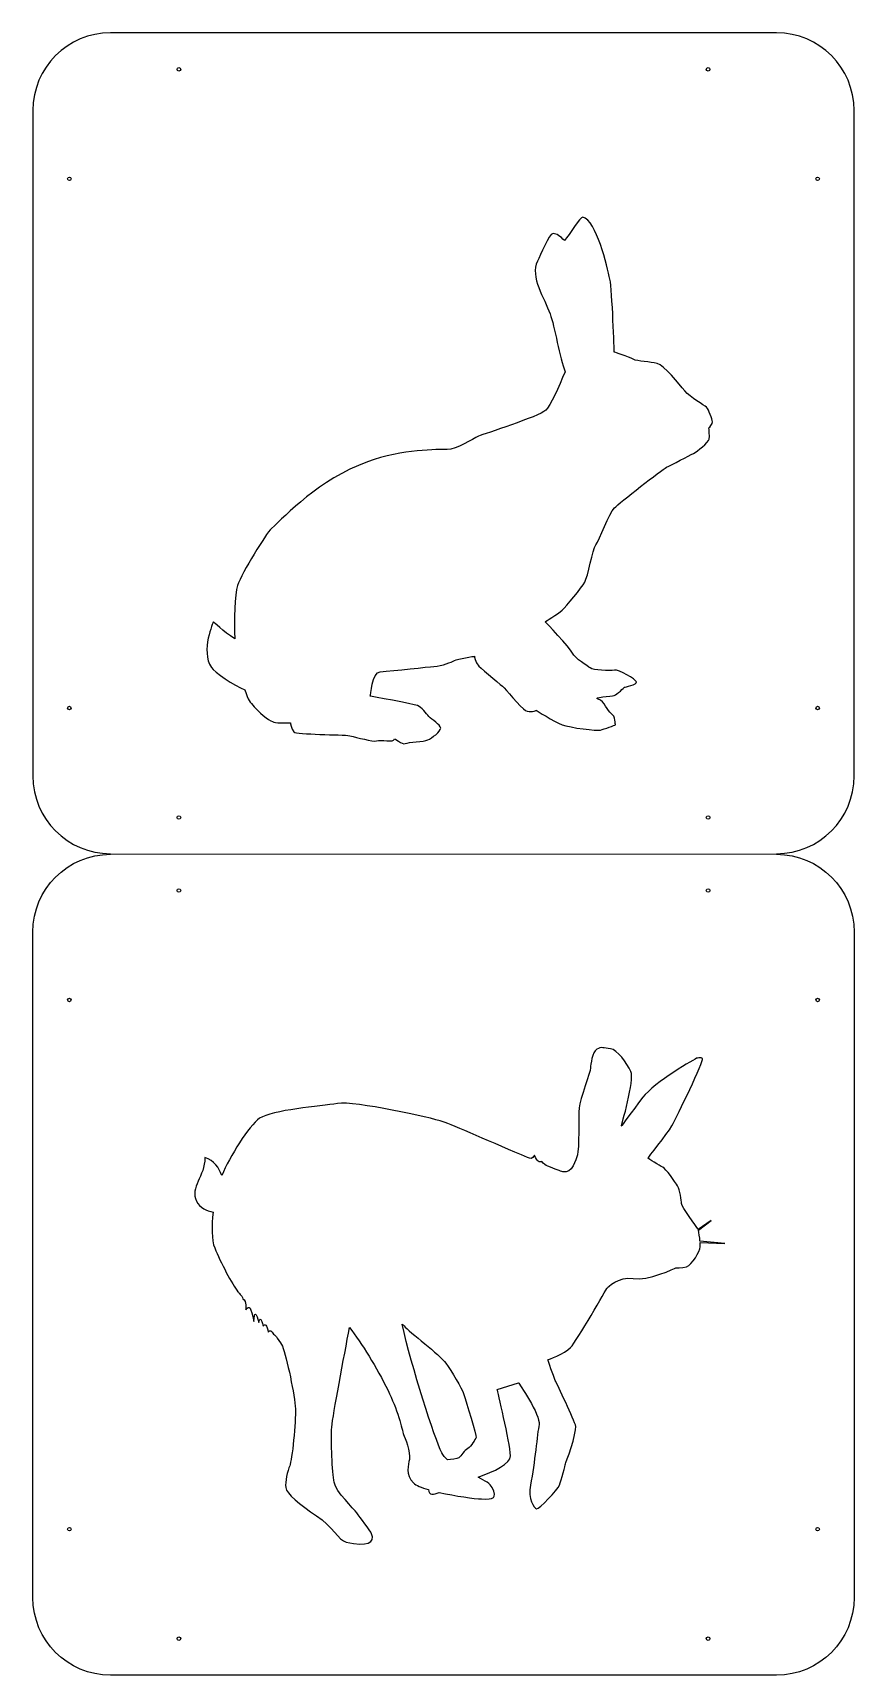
# Model space of a CAD drawing. Extents: x 0 to 127, y 0 to 254.
import ezdxf

# ---------------------------------------------------------------- set-up
doc = ezdxf.new("R2010")
doc.units = 0
doc.layers.get('0').update_dxf_attribs({"linetype": 'CONTINUOUS'})

msp = doc.modelspace()

# ---------------------------------------------------------------- linework, layer by layer
at = {"color": 7}
for points in [[(114.976281, 254.000006), (12.023712, 254.000006)], [(0, 241.98089), (0, 139.067659)], [(127, 139.067659), (127, 241.98089)], [(12.023712, 126.953922), (114.976281, 127.048545)], [(0, 12.01915), (0, 114.932325)], [(127, 114.932325), (127, 12.01915)], [(102.914108, 68.807368), (104.876881, 70.29428), (102.872664, 68.934328)], [(103.176652, 66.913281), (106.987126, 66.77717), (103.162347, 67.095884)], [(71.807722, 44.17256), (75.104782, 45.227577)], [(114.976281, 0.000006), (12.023712, 0.000006)]]:
    msp.add_lwpolyline(points, dxfattribs=at)
for points in [[(22.86, 248.355561), (22.86, 248.355561)], [(104.704444, 248.355561), (104.704444, 248.355561)], [(5.926667, 231.422228), (5.926667, 231.422228)], [(121.637778, 231.422228), (121.637778, 231.422228)], [(5.926667, 149.577781), (5.926667, 149.577781)], [(121.637778, 149.577781), (121.637778, 149.577781)], [(22.86, 132.64445), (22.86, 132.64445)], [(104.704444, 132.64445), (104.704444, 132.64445)], [(22.86, 121.355561), (22.86, 121.355561)], [(104.704444, 121.355561), (104.704444, 121.355561)], [(5.926667, 104.422228), (5.926667, 104.422228)], [(121.637778, 104.422228), (121.637778, 104.422228)], [(5.926667, 22.577782), (5.926667, 22.577782)], [(121.637778, 22.577781), (121.637778, 22.577781)], [(22.86, 5.64445), (22.86, 5.64445)], [(104.704444, 5.64445), (104.704444, 5.64445)]]:
    msp.add_lwpolyline(points, close=True, dxfattribs=at)
for points in [[(12.023712, 254.000006), (5.361991, 254.000006), (0, 248.640087), (0, 241.98089)], [(127, 241.98089), (127, 248.640087), (121.638006, 254.000006), (114.976281, 254.000006)], [(22.295556, 248.355561), (22.295556, 248.51143), (22.421912, 248.637786), (22.577778, 248.637786)], [(22.577778, 248.073333), (22.421912, 248.073333), (22.295556, 248.19969), (22.295556, 248.355561)], [(22.577778, 248.637786), (22.733643, 248.637786), (22.86, 248.51143), (22.86, 248.355561)], [(22.86, 248.355561), (22.86, 248.19969), (22.733643, 248.073333), (22.577778, 248.073333)], [(104.14, 248.355561), (104.14, 248.51143), (104.266357, 248.637786), (104.422222, 248.637786)], [(104.422222, 248.073333), (104.266357, 248.073333), (104.14, 248.19969), (104.14, 248.355561)], [(104.422222, 248.637786), (104.578088, 248.637786), (104.704444, 248.51143), (104.704444, 248.355561)], [(104.704444, 248.355561), (104.704444, 248.19969), (104.578088, 248.073333), (104.422222, 248.073333)], [(5.362222, 231.422228), (5.362222, 231.578096), (5.488577, 231.704453), (5.644444, 231.704453)], [(5.644444, 231.14), (5.488577, 231.14), (5.362222, 231.266357), (5.362222, 231.422228)], [(5.644444, 231.704453), (5.800311, 231.704453), (5.926667, 231.578096), (5.926667, 231.422228)], [(5.926667, 231.422228), (5.926667, 231.266357), (5.800311, 231.14), (5.644444, 231.14)], [(121.073333, 231.422228), (121.073333, 231.578096), (121.19969, 231.704453), (121.355556, 231.704453)], [(121.355556, 231.14), (121.19969, 231.14), (121.073333, 231.266357), (121.073333, 231.422228)], [(121.355556, 231.704453), (121.511421, 231.704453), (121.637778, 231.578096), (121.637778, 231.422228)], [(121.637778, 231.422228), (121.637778, 231.266357), (121.511421, 231.14), (121.355556, 231.14)], [(85.038962, 225.473416), (84.576669, 225.561562), (83.027908, 222.722693), (82.197568, 221.879205)], [(89.23042, 215.929351), (88.848699, 217.775788), (87.125434, 225.075392), (85.038962, 225.473416)], [(80.433176, 222.961571), (79.832458, 222.967987), (78.416231, 219.479173), (78.040927, 218.705213)], [(82.197568, 221.879205), (81.582755, 222.533358), (80.975726, 222.955891), (80.433176, 222.961571)], [(78.040927, 218.705213), (76.834442, 216.217035), (79.114457, 212.949532), (79.990026, 210.536982)], [(89.896038, 204.6251), (89.896038, 204.6251), (89.61214, 214.082808), (89.23042, 215.929351)], [(79.990026, 210.536982), (80.680994, 208.633008), (81.494609, 203.683789), (82.300861, 201.585746)], [(92.82158, 203.52338), (92.158487, 203.894477), (89.896038, 204.6251), (89.896038, 204.6251)], [(96.533495, 202.869753), (95.48258, 203.131351), (93.484779, 203.152178), (92.82158, 203.52338)], [(82.300861, 201.585746), (81.343983, 199.24872), (79.998126, 196.259014), (79.312943, 195.634944)], [(100.801318, 198.630646), (99.955726, 199.648217), (97.584515, 202.60805), (96.533495, 202.869753)], [(104.170115, 196.092083), (103.83131, 196.427311), (101.646909, 197.61318), (100.801318, 198.630646)], [(79.312943, 195.634944), (78.202703, 194.623474), (69.790651, 192.002866), (68.922129, 191.618095)], [(105.08576, 193.838049), (105.072507, 194.196313), (104.50913, 195.75696), (104.170115, 196.092083)], [(104.52333, 192.929661), (104.645872, 192.955327), (105.09691, 193.534482), (105.08576, 193.838049)], [(68.922129, 191.618095), (68.053712, 191.233324), (65.46487, 189.525417), (64.062634, 189.548137)], [(102.136446, 188.957306), (102.74642, 189.269078), (104.466634, 190.59232), (104.579184, 191.182414)], [(104.579184, 191.182414), (104.668802, 191.652176), (104.577501, 192.658386), (104.52333, 192.929661)], [(64.062634, 189.548137), (62.660292, 189.571067), (57.184406, 189.63744), (51.732923, 187.652998)], [(97.996424, 186.811298), (98.735567, 187.15957), (101.526576, 188.645534), (102.136446, 188.957306)], [(51.732923, 187.652998), (44.248717, 184.928571), (39.099119, 179.348025), (36.910826, 177.354642)], [(89.923386, 180.51759), (90.682409, 181.290182), (97.257175, 186.463027), (97.996424, 186.811298)], [(87.063901, 174.824705), (87.564271, 175.524298), (89.164468, 179.744998), (89.923386, 180.51759)], [(36.910826, 177.354642), (36.022529, 176.54555), (32.346273, 170.537212), (31.657198, 168.528051)], [(85.347999, 169.035995), (85.811975, 169.864862), (86.563425, 174.125006), (87.063901, 174.824705)], [(31.657198, 168.528051), (31.176182, 167.125289), (31.123063, 163.13663), (31.208264, 160.259578)], [(81.82847, 164.692122), (82.494719, 165.298941), (84.884128, 168.207023), (85.347999, 169.035995)], [(27.922879, 162.907744), (27.922879, 162.907744), (25.910142, 158.45816), (27.607321, 155.840181)], [(31.208264, 160.259578), (29.460175, 161.455334), (27.922879, 162.907744), (27.922879, 162.907744)], [(79.207967, 162.91374), (79.207967, 162.91374), (81.162221, 164.085303), (81.82847, 164.692122)], [(83.451072, 158.064763), (83.066301, 158.93318), (79.207967, 162.91374), (79.207967, 162.91374)], [(65.206849, 156.922863), (65.687444, 157.198135), (68.280178, 157.586692), (68.280178, 157.586692)], [(68.280178, 157.586692), (68.280178, 157.586692), (68.368113, 156.726585), (68.974932, 156.060336)], [(86.19338, 155.768024), (85.825334, 156.082846), (83.835843, 157.196241), (83.451072, 158.064763)], [(27.607321, 155.840181), (28.028697, 155.190131), (31.153357, 152.995001), (32.769647, 152.397123)], [(52.185013, 151.404376), (52.185013, 151.404376), (52.483847, 155.135434), (53.712316, 155.19802)], [(53.712316, 155.19802), (55.880203, 155.308676), (61.163703, 155.951889), (61.99804, 156.016894)], [(61.99804, 156.016894), (63.363882, 156.123343), (64.726253, 156.64759), (65.206849, 156.922863)], [(68.974932, 156.060336), (69.581751, 155.394192), (72.787404, 152.820708), (72.787404, 152.820708)], [(89.919705, 155.42417), (89.273231, 155.241672), (86.561426, 155.453202), (86.19338, 155.768024)], [(93.364656, 153.604976), (93.255158, 153.992902), (90.566074, 155.606668), (89.919705, 155.42417)], [(72.787404, 152.820708), (72.787404, 152.820708), (75.526662, 149.545947), (76.189756, 149.17485)], [(89.907398, 151.512192), (90.295324, 151.621691), (91.498444, 152.798934), (91.498444, 152.798934)], [(91.498444, 152.798934), (91.498444, 152.798934), (93.474155, 153.217154), (93.364656, 153.604976)], [(5.362222, 149.577781), (5.362222, 149.733652), (5.488576, 149.860008), (5.644444, 149.860008)], [(5.644444, 149.860008), (5.80031, 149.860008), (5.926667, 149.733652), (5.926667, 149.577781)], [(32.769647, 152.397123), (33.334497, 150.663655), (33.533088, 150.579822), (34.245935, 149.746432)], [(59.474413, 149.947022), (58.847714, 150.188845), (52.185013, 151.404376), (52.185013, 151.404376)], [(61.229444, 148.265516), (60.824899, 148.709612), (60.101007, 149.705199), (59.474413, 149.947022)], [(87.414591, 150.948079), (86.363571, 151.209677), (89.519577, 151.402693), (89.907398, 151.512192)], [(89.437321, 148.727388), (88.774227, 149.098485), (88.465506, 150.686375), (87.414591, 150.948079)], [(121.073333, 149.577781), (121.073333, 149.733652), (121.199687, 149.860008), (121.355556, 149.860008)], [(121.355556, 149.860008), (121.511421, 149.860008), (121.637778, 149.733652), (121.637778, 149.577781)], [(5.644444, 149.295556), (5.488576, 149.295556), (5.362222, 149.421912), (5.362222, 149.577781)], [(5.926667, 149.577781), (5.926667, 149.421912), (5.80031, 149.295556), (5.644444, 149.295556)], [(34.245935, 149.746432), (35.496177, 148.284765), (36.822365, 147.542466), (37.28329, 147.393418)], [(37.28329, 147.393418), (37.744111, 147.244369), (39.829321, 147.274768), (39.829321, 147.274768)], [(63.064943, 146.456945), (63.048218, 147.01054), (61.63399, 147.821315), (61.229444, 148.265516)], [(76.189756, 149.17485), (76.852955, 148.803648), (77.850645, 149.225024), (77.850645, 149.225024)], [(77.850645, 149.225024), (77.850645, 149.225024), (80.576229, 147.481879), (81.829417, 146.998233)], [(90.077694, 146.953845), (90.077694, 146.953845), (90.10052, 148.356187), (89.437321, 148.727388)], [(121.355556, 149.295556), (121.199687, 149.295556), (121.073333, 149.421912), (121.073333, 149.577781)], [(121.637778, 149.577781), (121.637778, 149.421912), (121.511421, 149.295556), (121.355556, 149.295556)], [(39.829321, 147.274768), (39.829321, 147.274768), (39.945973, 146.330301), (40.350519, 145.8861)], [(40.350519, 145.8861), (40.75517, 145.442004), (47.838511, 145.508166), (49.018699, 145.283068)], [(49.018699, 145.283068), (50.198993, 145.057969), (52.503306, 144.31262), (53.149675, 144.495118)], [(55.88136, 144.70791), (55.901135, 145.132336), (57.114878, 143.799943), (57.595473, 144.075215)], [(61.066301, 144.636383), (61.676275, 144.948155), (63.081667, 145.903245), (63.064943, 146.456945)], [(81.829417, 146.998233), (83.08271, 146.514482), (87.26996, 146.021685), (87.787055, 146.167578)], [(87.787055, 146.167578), (88.304151, 146.313682), (90.077694, 146.953845), (90.077694, 146.953845)], [(53.149675, 144.495118), (53.796149, 144.677616), (55.861585, 144.283589), (55.88136, 144.70791)], [(57.595473, 144.075215), (58.076069, 144.350487), (60.456431, 144.324506), (61.066301, 144.636383)], [(0, 139.067659), (0, 132.40849), (5.361991, 127.048545), (12.023712, 127.048545)], [(114.976281, 127.048545), (121.637998, 127.048545), (127, 132.40849), (127, 139.067659)], [(22.295556, 132.64445), (22.295556, 132.800319), (22.421911, 132.926675), (22.577777, 132.926675)], [(22.577777, 132.362222), (22.421911, 132.362222), (22.295556, 132.488579), (22.295556, 132.64445)], [(22.577777, 132.926675), (22.733645, 132.926675), (22.86, 132.800319), (22.86, 132.64445)], [(22.86, 132.64445), (22.86, 132.488579), (22.733645, 132.362222), (22.577777, 132.362222)], [(104.14, 132.64445), (104.14, 132.800319), (104.266357, 132.926675), (104.422222, 132.926675)], [(104.422222, 132.362222), (104.266357, 132.362222), (104.14, 132.488579), (104.14, 132.64445)], [(104.422222, 132.926675), (104.578088, 132.926675), (104.704444, 132.800319), (104.704444, 132.64445)], [(104.704444, 132.64445), (104.704444, 132.488579), (104.578088, 132.362222), (104.422222, 132.362222)], [(0, 114.932325), (0, 121.591493), (5.361991, 126.953922), (12.023712, 126.953922)], [(114.976281, 126.953922), (121.637998, 126.953922), (127, 121.591493), (127, 114.932325)], [(22.295556, 121.355561), (22.295556, 121.51143), (22.421911, 121.637786), (22.577777, 121.637786)], [(22.577777, 121.073333), (22.421911, 121.073333), (22.295556, 121.19969), (22.295556, 121.355561)], [(22.577777, 121.637786), (22.733645, 121.637786), (22.86, 121.51143), (22.86, 121.355561)], [(22.86, 121.355561), (22.86, 121.19969), (22.733645, 121.073333), (22.577777, 121.073333)], [(104.14, 121.355561), (104.14, 121.51143), (104.266357, 121.637786), (104.422222, 121.637786)], [(104.422222, 121.073333), (104.266357, 121.073333), (104.14, 121.19969), (104.14, 121.355561)], [(104.422222, 121.637786), (104.578088, 121.637786), (104.704444, 121.51143), (104.704444, 121.355561)], [(104.704444, 121.355561), (104.704444, 121.19969), (104.578088, 121.073333), (104.422222, 121.073333)], [(5.362222, 104.422228), (5.362222, 104.578096), (5.488577, 104.704453), (5.644444, 104.704453)], [(5.644444, 104.14), (5.488577, 104.14), (5.362222, 104.266357), (5.362222, 104.422228)], [(5.644444, 104.704453), (5.800311, 104.704453), (5.926667, 104.578096), (5.926667, 104.422228)], [(5.926667, 104.422228), (5.926667, 104.266357), (5.800311, 104.14), (5.644444, 104.14)], [(121.073333, 104.422228), (121.073333, 104.578096), (121.19969, 104.704453), (121.355556, 104.704453)], [(121.355556, 104.14), (121.19969, 104.14), (121.073333, 104.266357), (121.073333, 104.422228)], [(121.355556, 104.704453), (121.511421, 104.704453), (121.637778, 104.578096), (121.637778, 104.422228)], [(121.637778, 104.422228), (121.637778, 104.266357), (121.511421, 104.14), (121.355556, 104.14)], [(87.203293, 96.804557), (86.515797, 96.374871), (86.236107, 94.430505), (86.236107, 93.902892)], [(89.313538, 96.892493), (88.258416, 96.980428), (87.906673, 97.244235), (87.203293, 96.804557)], [(92.47901, 93.375383), (91.863461, 94.606377), (90.36866, 96.804557), (89.313538, 96.892493)], [(102.766637, 95.441765), (102.50283, 95.441765), (96.084055, 91.660849), (94.325553, 89.374733)], [(98.809849, 84.978267), (99.601165, 86.385132), (103.821759, 95.090023), (103.557952, 95.353829)], [(103.557952, 95.353829), (103.294145, 95.617636), (103.030338, 95.441765), (102.766637, 95.441765)], [(86.236107, 93.902892), (86.236107, 93.375383), (84.565435, 89.066958), (84.477499, 87.748029)], [(90.98421, 84.890331), (90.98421, 84.890331), (93.094454, 92.144389), (92.47901, 93.375383)], [(94.325553, 89.374733), (92.566946, 87.088617), (90.98421, 84.890331), (90.98421, 84.890331)], [(47.108224, 88.407441), (44.470366, 87.967868), (36.996469, 87.440254), (35.06199, 86.121325)], [(63.462778, 85.593816), (61.61634, 86.209261), (49.745977, 88.847119), (47.108224, 88.407441)], [(84.477499, 87.748029), (84.389564, 86.4291), (84.477499, 81.285286), (84.213798, 80.493971)], [(35.06199, 86.121325), (33.346299, 84.95155), (30.455047, 80.18525), (29.209538, 77.281901)], [(76.503126, 80.045247), (71.472809, 82.193148), (64.662952, 85.193688), (63.462778, 85.593816)], [(95.116868, 79.966357), (95.116868, 79.966357), (98.018534, 83.571402), (98.809849, 84.978267)], [(26.614911, 80.045352), (26.614911, 77.143897), (24.240964, 75.429363), (25.296087, 73.319223)], [(29.209538, 77.281901), (28.77596, 78.461669), (28.062062, 79.626921), (26.614911, 80.045352)], [(77.568031, 80.415292), (77.266462, 79.719801), (76.890106, 79.879999), (76.503126, 80.045247)], [(78.717716, 79.450103), (78.340203, 79.265712), (77.99151, 79.412657), (77.568031, 80.415292)], [(79.610536, 78.736836), (79.317066, 78.85759), (79.002981, 78.988126), (78.717716, 79.450103)], [(84.213798, 80.493971), (83.949991, 79.70255), (83.422482, 77.504475), (81.927682, 77.856112)], [(97.402984, 78.559597), (96.963411, 78.735469), (95.116868, 79.966357), (95.116868, 79.966357)], [(81.927682, 77.856112), (81.628743, 77.926482), (80.784624, 78.253611), (79.610536, 78.736836)], [(99.6891, 75.657932), (99.337358, 76.273376), (97.842662, 78.383726), (97.402984, 78.559597)], [(100.30465, 72.932138), (100.30465, 73.371816), (100.040843, 75.042383), (99.6891, 75.657932)], [(25.296087, 73.319223), (25.833483, 72.244326), (26.885029, 71.793077), (27.870728, 71.620256)], [(27.870728, 71.620256), (27.627748, 69.467517), (27.630062, 67.287849), (28.115707, 66.07379)], [(102.854572, 68.975456), (102.678701, 69.327093), (100.30465, 72.492565), (100.30465, 72.932138)], [(102.872664, 68.934328), (102.866564, 68.94937), (102.860568, 68.963359), (102.854572, 68.975456)], [(103.162347, 67.095884), (103.109438, 67.725003), (103.015192, 68.445423), (102.914108, 68.807368)], [(28.115707, 66.07379), (28.994958, 63.87561), (30.841501, 60.446436), (31.720752, 59.303273)], [(101.095965, 63.172125), (101.887386, 63.435932), (103.20621, 65.546177), (103.20621, 66.249557)], [(103.20621, 66.249557), (103.20621, 66.423324), (103.195481, 66.656101), (103.176652, 66.913281)], [(88.786029, 59.874855), (88.786029, 59.874855), (90.632467, 61.76526), (92.830753, 61.325687)], [(92.830753, 61.325687), (95.028933, 60.886009), (99.425293, 62.996254), (99.425293, 62.996254)], [(99.425293, 62.996254), (99.425293, 62.996254), (100.30465, 62.908318), (101.095965, 63.172125)], [(31.720752, 59.303273), (31.800693, 59.199454), (31.916924, 59.0584), (32.062817, 58.886736)], [(32.062817, 58.886736), (32.20871, 58.715072), (32.384161, 58.512589), (32.489873, 58.19661)], [(83.158675, 50.686318), (84.125862, 51.65361), (88.786029, 59.874855), (88.786029, 59.874855)], [(32.489873, 58.19661), (32.780818, 58.059026), (33.001919, 57.807947), (32.93176, 56.496065)], [(32.93176, 56.496065), (33.476519, 57.269499), (33.730018, 56.982236), (34.162017, 54.693911)], [(34.162017, 54.693911), (34.255528, 56.384357), (34.52775, 56.073743), (34.967428, 54.51825)], [(34.967428, 54.51825), (35.077347, 55.441784), (35.354828, 55.120441), (35.609063, 53.979276)], [(35.609063, 53.979276), (35.901586, 54.479857), (36.170757, 54.160512), (36.408268, 53.053848)], [(36.408268, 53.053848), (36.687642, 53.536442), (36.93525, 53.231823), (37.189906, 52.757223)], [(46.228868, 38.376488), (46.370869, 40.150873), (48.174181, 49.487406), (48.956766, 53.76133)], [(48.956766, 53.76133), (50.854219, 51.345835), (53.173994, 47.591531), (54.926396, 44.040657)], [(57.103328, 54.267065), (57.209566, 54.22762), (57.309493, 54.133058), (57.395746, 54.027662)], [(63.243886, 34.405395), (62.146794, 36.509223), (58.536805, 47.748995), (57.103328, 54.267065)], [(57.395746, 54.027662), (58.187061, 53.06037), (62.985022, 49.550518), (63.859014, 48.260515)], [(37.189906, 52.757223), (37.395335, 52.649828), (37.607811, 52.372452), (37.795883, 52.115167)], [(37.795883, 52.115167), (38.172239, 51.600491), (38.451298, 51.165967), (38.579205, 50.862189)], [(38.579205, 50.862189), (39.282585, 49.191623), (40.513578, 43.124591), (40.601514, 41.190112)], [(63.859014, 48.260515), (64.732901, 46.970617), (66.316058, 44.470027), (66.664224, 43.381245)], [(79.641566, 48.751945), (79.641566, 48.751945), (82.191383, 49.719131), (83.158675, 50.686318)], [(80.784624, 45.586578), (80.520817, 46.202022), (79.641566, 48.751945), (79.641566, 48.751945)], [(54.926396, 44.040657), (56.282455, 41.292669), (57.183901, 37.926501), (57.323693, 37.221123)], [(66.664224, 43.381245), (67.01218, 42.292463), (68.654451, 36.97909), (68.540534, 36.757988)], [(73.872526, 33.93921), (73.75924, 36.026103), (71.807722, 44.17256), (71.807722, 44.17256)], [(75.104782, 45.227577), (75.104782, 45.227577), (78.53385, 40.215983), (78.270043, 38.765256)], [(83.949991, 38.464423), (83.774119, 39.43161), (81.048431, 44.971028), (80.784624, 45.586578)], [(40.601514, 41.190112), (40.689449, 39.255739), (40.0739, 33.188706), (39.722263, 32.397286)], [(46.58061, 29.847468), (46.316804, 31.342163), (46.052997, 36.178202), (46.228868, 38.376488)], [(78.270043, 38.765256), (78.006342, 37.314528), (77.607897, 32.903652), (76.951219, 29.401374)], [(82.367255, 32.661093), (82.367255, 32.661093), (84.125862, 37.497131), (83.949991, 38.464423)], [(57.323693, 37.221123), (57.556891, 36.754202), (58.433512, 34.512895), (58.223456, 33.357951)], [(68.540534, 36.757988), (68.426618, 36.536887), (67.799814, 35.321145), (67.240328, 35.049975)], [(58.223456, 33.357951), (58.081875, 32.579363), (57.541429, 30.998205), (58.856255, 29.722191)], [(64.126923, 33.30641), (63.75751, 33.641743), (63.45247, 34.005372), (63.243886, 34.405395)], [(65.872803, 33.621758), (65.54883, 33.384879), (64.701029, 33.415698), (64.126923, 33.30641)], [(67.240328, 35.049975), (66.680843, 34.778911), (66.321843, 33.949833), (65.872803, 33.621758)], [(68.859354, 30.612908), (71.287471, 31.490266), (73.938898, 32.717367), (73.872526, 33.93921)], [(39.722263, 32.397286), (39.37052, 31.60597), (39.012151, 29.88502), (39.100087, 29.005663)], [(71.025137, 28.99809), (70.748287, 29.580926), (69.904063, 30.088976), (68.859354, 30.612908)], [(81.435305, 29.401374), (81.699112, 30.060786), (82.367255, 32.661093), (82.367255, 32.661093)], [(39.100087, 29.005663), (39.188022, 28.126412), (41.298056, 26.324153), (43.847979, 24.653481)], [(50.09772, 25.099365), (49.658147, 25.714809), (46.844417, 28.352668), (46.58061, 29.847468)], [(58.856255, 29.722191), (59.230718, 29.358878), (60.093139, 29.007241), (61.17845, 28.688737)], [(61.17845, 28.688737), (61.197384, 27.758261), (61.971869, 27.877331), (62.845335, 28.259894)], [(62.845335, 28.259894), (65.366016, 27.684946), (68.291664, 27.289656), (69.386652, 27.255471)], [(69.386652, 27.255471), (71.274007, 27.196567), (71.82939, 27.304908), (71.025137, 28.99809)], [(76.951219, 29.401374), (76.555509, 27.291234), (77.478728, 25.840507), (77.874438, 25.708603)], [(77.874438, 25.708603), (78.270043, 25.5767), (81.171604, 28.741962), (81.435305, 29.401374)], [(5.362222, 22.577782), (5.362222, 22.733651), (5.488577, 22.860008), (5.644444, 22.860008)], [(5.644444, 22.860008), (5.800311, 22.860008), (5.926667, 22.733651), (5.926667, 22.577782)], [(43.847979, 24.653481), (46.397902, 22.982914), (47.2639, 20.853), (48.463968, 20.565106)], [(52.383836, 21.845957), (52.168309, 22.335494), (50.537398, 24.483816), (50.09772, 25.099365)], [(121.073333, 22.577781), (121.073333, 22.733652), (121.199687, 22.860008), (121.355556, 22.860008)], [(121.355556, 22.860008), (121.511421, 22.860008), (121.637778, 22.733652), (121.637778, 22.577781)], [(5.644444, 22.295555), (5.488577, 22.295555), (5.362222, 22.421912), (5.362222, 22.577782)], [(5.926667, 22.577782), (5.926667, 22.421912), (5.800311, 22.295555), (5.644444, 22.295555)], [(48.463968, 20.565106), (51.761134, 19.773685), (52.948054, 20.565106), (52.383836, 21.845957)], [(121.355556, 22.295556), (121.199687, 22.295556), (121.073333, 22.421912), (121.073333, 22.577781)], [(121.637778, 22.577781), (121.637778, 22.421912), (121.511421, 22.295556), (121.355556, 22.295556)], [(12.023712, 0.000006), (5.361991, 0.000006), (0, 5.359953), (0, 12.01915)], [(127, 12.01915), (127, 5.359953), (121.637998, 0.000006), (114.976281, 0.000006)], [(22.295556, 5.64445), (22.295556, 5.800319), (22.421911, 5.926675), (22.577777, 5.926675)], [(22.577777, 5.362222), (22.421911, 5.362222), (22.295556, 5.488579), (22.295556, 5.64445)], [(22.577777, 5.926675), (22.733645, 5.926675), (22.86, 5.800319), (22.86, 5.64445)], [(22.86, 5.64445), (22.86, 5.488579), (22.733645, 5.362222), (22.577777, 5.362222)], [(104.14, 5.64445), (104.14, 5.800319), (104.266357, 5.926675), (104.422222, 5.926675)], [(104.422222, 5.362222), (104.266357, 5.362222), (104.14, 5.488579), (104.14, 5.64445)], [(104.422222, 5.926675), (104.578088, 5.926675), (104.704444, 5.800319), (104.704444, 5.64445)], [(104.704444, 5.64445), (104.704444, 5.488579), (104.578088, 5.362222), (104.422222, 5.362222)]]:
    msp.add_open_spline(points, degree=3, dxfattribs=at)

doc.saveas('drawing.dxf')
